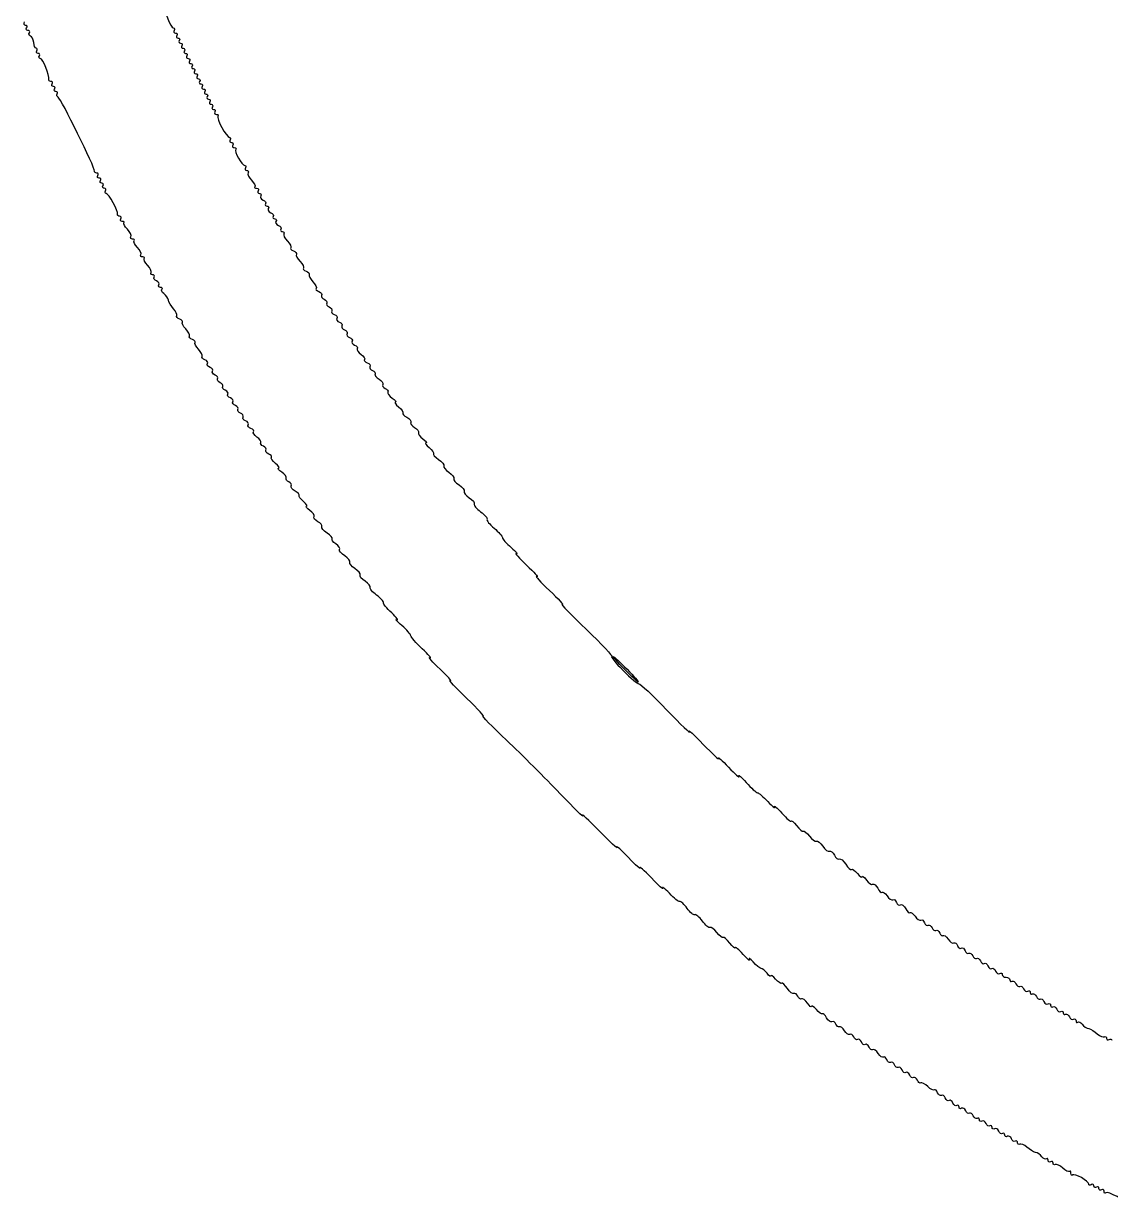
# Model space of a CAD drawing. Extents: x 13 to 550, y 14 to 551.
# Drawn here: x 35.6 to 156.2, y 43.7 to 174.6 of the extents above; entities that cross this region are included whole.
import ezdxf

# ---------------------------------------------------------------- set-up
doc = ezdxf.new("R2010")
doc.units = 0
doc.layers.get('0').update_dxf_attribs({"linetype": 'CONTINUOUS'})

msp = doc.modelspace()

# ---------------------------------------------------------------- linework, layer by layer
at = {"color": 7}
msp.add_line((102.305556, 103.011111), (102.305556, 103.011111), dxfattribs=at)
for points in [[(51.306595, 176.459444), (51.195786, 176.054004), (51.974634, 174.131111), (52.249657, 174.131111)], [(35.867735, 174.413333), (35.708223, 174.413333), (35.644534, 174.587464), (35.726201, 174.800288)], [(35.983333, 174.131111), (36.079266, 174.286333), (36.027247, 174.413333), (35.867735, 174.413333)], [(36.124444, 173.848889), (35.9509, 173.848889), (35.8874, 173.975889), (35.983333, 174.131111)], [(36.280454, 173.590768), (36.368191, 173.732726), (36.29798, 173.848889), (36.124444, 173.848889)], [(36.417448, 173.233814), (36.254363, 173.28817), (36.192714, 173.448811), (36.280454, 173.590768)], [(36.761488, 172.504156), (36.735354, 172.851092), (36.580535, 173.179458), (36.417448, 173.233814)], [(52.249657, 174.131111), (52.402001, 174.131111), (52.448158, 174.004111), (52.352225, 173.848889)], [(52.352225, 173.848889), (52.256292, 173.693667), (52.319792, 173.566667), (52.493336, 173.566667)], [(52.493336, 173.566667), (52.66688, 173.566667), (52.73038, 173.439667), (52.634447, 173.284444)], [(52.634447, 173.284444), (52.538514, 173.129222), (52.602014, 173.002222), (52.775558, 173.002222)], [(52.775558, 173.002222), (52.949102, 173.002222), (53.012602, 172.875222), (52.916669, 172.72)], [(37.047825, 171.873333), (36.916473, 171.873333), (36.787622, 172.157192), (36.761488, 172.504156)], [(37.253333, 171.308889), (37.079789, 171.308889), (37.016289, 171.435889), (37.112222, 171.591111)], [(37.112222, 171.591111), (37.208155, 171.746333), (37.179177, 171.873333), (37.047825, 171.873333)], [(52.916669, 172.72), (52.820737, 172.564778), (52.884237, 172.437778), (53.057781, 172.437778)], [(53.057781, 172.437778), (53.231325, 172.437778), (53.294825, 172.310778), (53.198892, 172.155556)], [(53.198892, 172.155556), (53.102959, 172.000333), (53.166459, 171.873333), (53.340003, 171.873333)], [(53.340003, 171.873333), (53.513547, 171.873333), (53.577047, 171.746333), (53.481114, 171.591111)], [(53.481114, 171.591111), (53.385181, 171.435889), (53.448681, 171.308889), (53.622225, 171.308889)], [(37.394444, 171.026667), (37.490377, 171.181889), (37.426877, 171.308889), (37.253333, 171.308889)], [(37.497012, 170.744444), (37.344669, 170.744444), (37.298511, 170.871444), (37.394444, 171.026667)], [(38.440075, 168.416111), (38.550884, 168.821552), (37.772035, 170.744444), (37.497012, 170.744444)], [(53.622225, 171.308889), (53.795769, 171.308889), (53.859269, 171.181889), (53.763336, 171.026667)], [(53.763336, 171.026667), (53.667403, 170.871444), (53.730903, 170.744444), (53.904447, 170.744444)], [(53.904447, 170.744444), (54.077991, 170.744444), (54.141491, 170.617444), (54.045558, 170.462222)], [(54.045558, 170.462222), (53.949625, 170.307), (54.013125, 170.18), (54.186669, 170.18)], [(54.186669, 170.18), (54.360214, 170.18), (54.423714, 170.053), (54.327781, 169.897778)], [(54.327781, 169.897778), (54.231848, 169.742556), (54.295348, 169.615556), (54.468892, 169.615556)], [(54.468892, 169.615556), (54.642436, 169.615556), (54.705936, 169.488556), (54.610003, 169.333333)], [(54.610003, 169.333333), (54.51407, 169.178111), (54.57757, 169.051111), (54.751114, 169.051111)], [(54.751114, 169.051111), (54.924658, 169.051111), (54.988158, 168.924111), (54.892225, 168.768889)], [(38.681101, 168.204444), (38.516718, 168.204444), (38.408254, 168.299694), (38.440075, 168.416111)], [(38.805556, 167.922222), (38.901489, 168.077444), (38.845484, 168.204444), (38.681101, 168.204444)], [(38.946667, 167.64), (38.773123, 167.64), (38.709623, 167.767), (38.805556, 167.922222)], [(39.087778, 167.357778), (39.183711, 167.513), (39.120211, 167.64), (38.946667, 167.64)], [(54.892225, 168.768889), (54.796292, 168.613667), (54.859792, 168.486667), (55.033336, 168.486667)], [(55.033336, 168.486667), (55.20688, 168.486667), (55.27038, 168.359667), (55.174447, 168.204444)], [(55.174447, 168.204444), (55.078514, 168.049222), (55.142014, 167.922222), (55.315558, 167.922222)], [(55.315558, 167.922222), (55.489102, 167.922222), (55.552602, 167.795222), (55.456669, 167.64)], [(55.456669, 167.64), (55.360737, 167.484778), (55.424237, 167.357778), (55.597781, 167.357778)], [(39.228889, 167.075556), (39.055345, 167.075556), (38.991845, 167.202556), (39.087778, 167.357778)], [(39.384899, 166.817435), (39.472636, 166.959393), (39.402425, 167.075556), (39.228889, 167.075556)], [(39.476025, 166.464657), (39.338165, 166.516727), (39.297158, 166.675477), (39.384899, 166.817435)], [(43.514653, 158.256111), (43.593529, 158.574514), (39.765306, 166.355409), (39.476025, 166.464657)], [(55.597781, 167.357778), (55.771325, 167.357778), (55.834825, 167.230778), (55.738892, 167.075556)], [(55.738892, 167.075556), (55.642959, 166.920333), (55.706459, 166.793333), (55.880003, 166.793333)], [(55.880003, 166.793333), (56.053547, 166.793333), (56.117047, 166.666333), (56.021114, 166.511111)], [(56.021114, 166.511111), (55.925181, 166.355889), (55.988681, 166.228889), (56.162225, 166.228889)], [(56.162225, 166.228889), (56.335769, 166.228889), (56.399269, 166.101889), (56.303336, 165.946667)], [(56.303336, 165.946667), (56.207403, 165.791444), (56.270903, 165.664444), (56.444447, 165.664444)], [(56.444447, 165.664444), (56.617991, 165.664444), (56.681491, 165.537444), (56.585558, 165.382222)], [(56.585558, 165.382222), (56.489625, 165.227), (56.553125, 165.1), (56.726669, 165.1)], [(56.726669, 165.1), (56.900214, 165.1), (56.963714, 164.973), (56.867781, 164.817778)], [(56.867781, 164.817778), (56.771848, 164.662556), (56.849013, 164.535556), (57.039273, 164.535556)], [(57.202403, 164.35276), (56.979024, 164.129381), (58.14336, 161.995556), (58.488628, 161.995556)], [(57.039273, 164.535556), (57.229527, 164.535556), (57.302936, 164.453316), (57.202403, 164.35276)], [(58.561114, 161.713333), (58.465181, 161.558111), (58.528681, 161.431111), (58.702225, 161.431111)], [(58.488628, 161.995556), (58.624428, 161.995556), (58.657047, 161.868556), (58.561114, 161.713333)], [(58.702225, 161.431111), (58.875769, 161.431111), (58.939269, 161.304111), (58.843336, 161.148889)], [(58.843336, 161.148889), (58.747403, 160.993667), (58.824568, 160.866667), (59.014828, 160.866667)], [(59.180033, 160.68596), (58.963021, 160.468959), (59.851617, 158.891111), (60.19084, 158.891111)], [(59.014828, 160.866667), (59.205083, 160.866667), (59.279423, 160.785358), (59.180033, 160.68596)], [(60.254447, 158.608889), (60.158514, 158.453667), (60.222014, 158.326667), (60.395558, 158.326667)], [(60.19084, 158.891111), (60.321757, 158.891111), (60.35038, 158.764111), (60.254447, 158.608889)], [(43.761101, 158.044444), (43.596718, 158.044444), (43.485816, 158.139694), (43.514653, 158.256111)], [(43.885556, 157.762222), (43.981489, 157.917444), (43.925484, 158.044444), (43.761101, 158.044444)], [(44.026667, 157.48), (43.853123, 157.48), (43.789623, 157.607), (43.885556, 157.762222)], [(44.167778, 157.197778), (44.263711, 157.353), (44.200211, 157.48), (44.026667, 157.48)], [(44.308889, 156.915556), (44.135345, 156.915556), (44.071845, 157.042556), (44.167778, 157.197778)], [(60.395558, 158.326667), (60.569102, 158.326667), (60.635464, 158.204295), (60.543031, 158.054746)], [(60.543031, 158.054746), (60.450597, 157.905168), (60.623018, 157.534751), (60.92619, 157.231588)], [(60.92619, 157.231588), (61.229361, 156.928425), (61.403326, 156.606296), (61.312781, 156.515731)], [(44.45, 156.633333), (44.545933, 156.788556), (44.482433, 156.915556), (44.308889, 156.915556)], [(44.591111, 156.351111), (44.417567, 156.351111), (44.354067, 156.478111), (44.45, 156.633333)], [(44.732222, 156.068889), (44.828155, 156.224111), (44.764655, 156.351111), (44.591111, 156.351111)], [(44.792499, 155.786667), (44.663414, 155.786667), (44.636289, 155.913667), (44.732222, 156.068889)], [(61.312781, 156.515731), (61.222235, 156.425194), (61.303806, 156.351111), (61.494066, 156.351111)], [(61.494066, 156.351111), (61.684321, 156.351111), (61.761491, 156.224111), (61.665558, 156.068889)], [(61.665558, 156.068889), (61.569625, 155.913667), (61.633125, 155.786667), (61.806669, 155.786667)], [(46.072778, 153.473602), (46.17372, 153.79827), (45.073147, 155.786667), (44.792499, 155.786667)], [(61.806669, 155.786667), (61.980214, 155.786667), (62.043158, 155.658764), (61.946547, 155.502441)], [(61.946547, 155.502441), (61.84994, 155.346146), (61.968702, 155.142325), (62.210493, 155.049559)], [(62.210493, 155.049559), (62.452275, 154.956764), (62.579829, 154.767167), (62.493948, 154.628201)], [(62.493948, 154.628201), (62.408068, 154.489235), (62.479781, 154.375556), (62.653336, 154.375556)], [(46.301101, 153.246667), (46.136718, 153.246667), (46.033972, 153.348803), (46.072778, 153.473602)], [(46.425556, 152.964444), (46.521489, 153.119667), (46.465484, 153.246667), (46.301101, 153.246667)], [(62.653336, 154.375556), (62.82688, 154.375556), (62.889824, 154.247652), (62.793214, 154.09133)], [(62.793214, 154.09133), (62.696606, 153.935035), (62.815368, 153.731214), (63.057159, 153.638448)], [(63.057159, 153.638448), (63.298942, 153.545653), (63.426495, 153.356056), (63.340615, 153.21709)], [(63.340615, 153.21709), (63.254735, 153.078124), (63.326447, 152.964444), (63.500003, 152.964444)], [(46.597048, 152.682222), (46.406793, 152.682222), (46.329623, 152.809222), (46.425556, 152.964444)], [(46.778333, 152.517602), (46.868879, 152.608139), (46.787308, 152.682222), (46.597048, 152.682222)], [(47.164924, 151.801745), (46.861753, 152.104908), (46.687788, 152.427037), (46.778333, 152.517602)], [(63.500003, 152.964444), (63.673547, 152.964444), (63.736491, 152.836541), (63.639881, 152.680218)], [(63.639881, 152.680218), (63.543273, 152.523924), (63.662035, 152.320103), (63.903826, 152.227336)], [(63.903826, 152.227336), (64.145609, 152.134542), (64.273162, 151.944945), (64.187282, 151.805979)], [(47.548083, 150.978588), (47.640517, 151.128166), (47.468096, 151.498582), (47.164924, 151.801745)], [(47.725937, 150.706667), (47.535682, 150.706667), (47.45565, 150.829038), (47.548083, 150.978588)], [(47.900697, 150.535527), (47.994832, 150.629648), (47.916191, 150.706667), (47.725937, 150.706667)], [(64.187282, 151.805979), (64.101401, 151.667012), (64.173114, 151.553333), (64.346669, 151.553333)], [(64.346669, 151.553333), (64.520214, 151.553333), (64.595601, 151.445553), (64.514197, 151.31384)], [(64.514197, 151.31384), (64.432792, 151.182126), (64.608148, 150.814645), (64.903878, 150.49723)], [(48.267236, 149.787215), (47.971507, 150.104658), (47.806565, 150.441378), (47.900697, 150.535527)], [(48.656917, 148.970605), (48.738322, 149.102318), (48.562966, 149.4698), (48.267236, 149.787215)], [(64.903878, 150.49723), (65.199607, 150.179786), (65.367541, 149.846058), (65.277057, 149.755578)], [(65.277057, 149.755578), (65.186577, 149.665097), (65.320497, 149.511258), (65.574655, 149.41375)], [(65.574655, 149.41375), (65.828813, 149.316214), (65.978382, 149.141942), (65.907031, 149.026513)], [(48.854826, 148.731111), (48.664571, 148.731111), (48.575513, 148.838892), (48.656917, 148.970605)], [(49.029586, 148.559972), (49.123721, 148.654093), (49.04508, 148.731111), (48.854826, 148.731111)], [(49.396125, 147.811659), (49.100396, 148.129103), (48.935454, 148.465822), (49.029586, 148.559972)], [(65.907031, 149.026513), (65.83568, 148.911056), (66.019259, 148.556867), (66.314989, 148.239452)], [(66.314989, 148.239452), (66.610718, 147.922008), (66.778652, 147.58828), (66.688168, 147.4978)], [(49.785806, 146.995049), (49.86721, 147.126762), (49.691854, 147.494244), (49.396125, 147.811659)], [(49.953333, 146.755556), (49.779789, 146.755556), (49.704402, 146.863336), (49.785806, 146.995049)], [(50.112721, 146.50291), (50.198601, 146.641876), (50.126889, 146.755556), (49.953333, 146.755556)], [(66.688168, 147.4978), (66.597688, 147.40732), (66.731608, 147.25348), (66.985766, 147.155972)], [(66.985766, 147.155972), (67.239924, 147.058436), (67.389494, 146.884164), (67.318142, 146.768735)], [(67.318142, 146.768735), (67.246791, 146.653278), (67.430371, 146.299089), (67.7261, 145.981674)], [(50.396177, 146.081552), (50.154394, 146.174347), (50.026841, 146.363944), (50.112721, 146.50291)], [(50.660122, 145.62867), (50.75673, 145.784965), (50.637968, 145.988786), (50.396177, 146.081552)], [(50.830381, 145.344444), (50.640127, 145.344444), (50.563512, 145.472348), (50.660122, 145.62867)], [(50.992535, 145.16069), (51.093604, 145.261753), (51.020644, 145.344444), (50.830381, 145.344444)], [(67.7261, 145.981674), (68.021829, 145.66423), (68.189763, 145.330503), (68.09928, 145.240022)], [(51.212211, 144.666801), (50.990319, 144.837376), (50.891465, 145.059626), (50.992535, 145.16069)], [(51.701711, 143.94434), (51.654377, 144.171134), (51.4341, 144.496226), (51.212211, 144.666801)], [(68.09928, 145.240022), (68.008799, 145.149542), (68.142719, 144.995702), (68.396877, 144.898195)], [(68.396877, 144.898195), (68.651035, 144.800659), (68.788164, 144.606264), (68.701604, 144.466225)], [(68.701604, 144.466225), (68.615046, 144.326158), (68.742046, 144.135658), (68.983826, 144.042892)], [(68.983826, 144.042892), (69.225609, 143.950097), (69.352609, 143.759597), (69.266048, 143.619559)], [(52.271907, 142.984389), (52.005636, 143.285605), (51.749048, 143.717574), (51.701711, 143.94434)], [(52.626305, 142.22682), (52.697657, 142.342277), (52.538178, 142.683174), (52.271907, 142.984389)], [(69.266048, 143.619559), (69.179491, 143.479492), (69.306491, 143.288992), (69.548271, 143.196225)], [(69.548271, 143.196225), (69.790053, 143.103431), (69.917053, 142.912931), (69.830493, 142.772892)], [(69.830493, 142.772892), (69.743935, 142.632825), (69.870935, 142.442325), (70.112715, 142.349559)], [(52.958681, 141.839583), (52.704523, 141.937119), (52.554954, 142.111391), (52.626305, 142.22682)], [(53.256279, 141.497756), (53.346759, 141.588236), (53.212839, 141.742075), (52.958681, 141.839583)], [(53.629458, 140.756104), (53.333729, 141.073547), (53.165796, 141.407275), (53.256279, 141.497756)], [(70.112715, 142.349559), (70.354498, 142.256764), (70.481498, 142.066264), (70.394937, 141.926225)], [(70.394937, 141.926225), (70.30838, 141.786158), (70.43538, 141.595658), (70.677159, 141.502892)], [(70.677159, 141.502892), (70.918942, 141.410097), (71.045942, 141.219597), (70.959382, 141.079559)], [(54.037416, 139.969042), (54.108768, 140.0845), (53.925188, 140.438688), (53.629458, 140.756104)], [(70.959382, 141.079559), (70.872824, 140.939492), (70.999824, 140.748992), (71.241604, 140.656225)], [(71.241604, 140.656225), (71.483387, 140.563431), (71.610387, 140.372931), (71.523826, 140.232892)], [(71.523826, 140.232892), (71.437269, 140.092825), (71.564269, 139.902325), (71.806048, 139.809559)], [(54.369792, 139.581805), (54.115634, 139.679341), (53.966065, 139.853614), (54.037416, 139.969042)], [(54.66739, 139.239978), (54.75787, 139.330458), (54.62395, 139.484298), (54.369792, 139.581805)], [(55.04057, 138.498326), (54.74484, 138.81577), (54.576907, 139.149497), (54.66739, 139.239978)], [(71.806048, 139.809559), (72.047831, 139.716764), (72.174831, 139.526264), (72.088271, 139.386225)], [(72.088271, 139.386225), (72.001713, 139.246158), (72.128713, 139.055658), (72.370493, 138.962892)], [(72.370493, 138.962892), (72.612275, 138.870097), (72.745199, 138.689193), (72.665884, 138.560838)], [(55.448527, 137.711265), (55.519879, 137.826722), (55.336299, 138.180911), (55.04057, 138.498326)], [(55.758399, 137.332664), (55.516616, 137.425458), (55.377176, 137.595836), (55.448527, 137.711265)], [(72.665884, 138.560838), (72.586565, 138.432512), (72.776989, 138.148681), (73.089042, 137.9301)], [(73.089042, 137.9301), (73.401095, 137.711547), (73.575542, 137.451846), (73.476702, 137.352984)], [(56.040621, 136.90933), (56.127179, 137.049397), (56.000179, 137.239897), (55.758399, 137.332664)], [(56.322843, 136.485997), (56.081061, 136.578792), (55.954061, 136.769292), (56.040621, 136.90933)], [(56.605066, 136.062664), (56.691623, 136.20273), (56.564623, 136.39323), (56.322843, 136.485997)], [(73.476702, 137.352984), (73.377862, 137.254149), (73.504941, 137.09348), (73.7591, 136.995972)], [(73.7591, 136.995972), (74.013258, 136.898436), (74.150387, 136.704042), (74.063826, 136.564003)], [(74.063826, 136.564003), (73.977269, 136.423936), (74.104269, 136.233436), (74.346048, 136.14067)], [(56.887288, 135.63933), (56.645505, 135.732125), (56.518505, 135.922625), (56.605066, 136.062664)], [(57.16951, 135.215997), (57.256068, 135.356064), (57.129068, 135.546564), (56.887288, 135.63933)], [(57.451732, 134.792664), (57.20995, 134.885458), (57.08295, 135.075958), (57.16951, 135.215997)], [(74.346048, 136.14067), (74.587831, 136.047875), (74.719321, 135.864656), (74.638256, 135.73348)], [(74.638256, 135.73348), (74.557187, 135.602303), (74.751974, 135.355245), (75.071114, 135.184444)], [(75.071114, 135.184444), (75.390254, 135.013644), (75.576261, 134.75239), (75.484465, 134.603857)], [(57.733954, 134.36933), (57.820512, 134.509397), (57.693512, 134.699897), (57.451732, 134.792664)], [(58.016177, 133.945997), (57.774394, 134.038792), (57.647394, 134.229292), (57.733954, 134.36933)], [(58.298399, 133.522664), (58.384956, 133.66273), (58.257956, 133.85323), (58.016177, 133.945997)], [(75.484465, 134.603857), (75.392667, 134.455323), (75.51538, 134.257881), (75.757159, 134.165114)], [(75.757159, 134.165114), (75.998942, 134.07232), (76.131866, 133.891415), (76.05255, 133.76306)], [(76.05255, 133.76306), (75.973232, 133.634734), (76.192721, 133.330555), (76.540301, 133.087082)], [(58.580621, 133.09933), (58.338839, 133.192125), (58.211839, 133.382625), (58.298399, 133.522664)], [(58.862843, 132.675997), (58.949401, 132.816064), (58.822401, 133.006564), (58.580621, 133.09933)], [(59.145066, 132.252664), (58.903283, 132.345458), (58.776283, 132.535958), (58.862843, 132.675997)], [(59.427288, 131.82933), (59.513845, 131.969397), (59.386845, 132.159897), (59.145066, 132.252664)], [(76.540301, 133.087082), (76.88788, 132.843637), (77.048752, 132.640211), (76.8978, 132.635046)], [(76.8978, 132.635046), (76.746845, 132.629966), (76.90367, 132.391658), (77.246336, 132.105654)], [(59.70951, 131.405997), (59.467727, 131.498792), (59.340727, 131.689292), (59.427288, 131.82933)], [(59.991732, 130.982664), (60.07829, 131.12273), (59.95129, 131.31323), (59.70951, 131.405997)], [(60.273954, 130.55933), (60.032172, 130.652125), (59.905172, 130.842625), (59.991732, 130.982664)], [(77.246336, 132.105654), (77.588985, 131.819622), (77.800358, 131.516656), (77.716053, 131.432356)], [(77.716053, 131.432356), (77.631747, 131.348028), (77.831205, 131.135402), (78.159291, 130.959804)], [(78.159291, 130.959804), (78.487377, 130.784233), (78.685198, 130.52631), (78.598892, 130.386667)], [(60.556177, 130.135997), (60.642734, 130.276064), (60.515734, 130.466564), (60.273954, 130.55933)], [(60.860903, 129.704028), (60.606745, 129.801564), (60.469616, 129.995958), (60.556177, 130.135997)], [(61.143301, 129.347016), (61.24214, 129.445851), (61.115061, 129.60652), (60.860903, 129.704028)], [(78.598892, 130.386667), (78.512585, 130.247023), (78.703085, 129.993023), (79.022225, 129.822222)], [(79.022225, 129.822222), (79.341365, 129.651421), (79.533296, 129.399736), (79.448742, 129.262914)], [(61.530961, 128.7699), (61.218908, 128.988453), (61.044461, 129.248154), (61.143301, 129.347016)], [(61.954119, 128.139162), (62.033438, 128.267488), (61.843014, 128.551319), (61.530961, 128.7699)], [(79.448742, 129.262914), (79.364185, 129.126121), (79.579388, 128.814999), (79.926967, 128.571526)], [(79.926967, 128.571526), (80.274547, 128.328081), (80.435419, 128.124656), (80.284467, 128.119491)], [(62.24951, 127.737108), (62.007727, 127.829903), (61.874804, 128.010807), (61.954119, 128.139162)], [(62.531732, 127.313775), (62.61829, 127.453842), (62.49129, 127.644342), (62.24951, 127.737108)], [(62.836459, 126.881805), (62.582301, 126.979341), (62.445172, 127.173736), (62.531732, 127.313775)], [(80.284467, 128.119491), (80.133512, 128.114411), (80.290337, 127.876102), (80.633003, 127.590098)], [(80.633003, 127.590098), (80.975652, 127.304066), (81.186881, 127.00096), (81.102403, 126.916462)], [(63.129061, 126.534982), (63.222288, 126.628229), (63.090617, 126.784298), (62.836459, 126.881805)], [(63.582556, 125.845457), (63.239907, 126.131489), (63.035835, 126.441764), (63.129061, 126.534982)], [(63.931092, 125.316065), (64.082047, 125.321145), (63.925221, 125.559453), (63.582556, 125.845457)], [(81.102403, 126.916462), (81.017926, 126.831993), (81.276235, 126.548332), (81.676426, 126.286119)], [(81.676426, 126.286119), (82.076617, 126.023906), (82.337588, 125.701834), (82.256365, 125.570403)], [(64.288591, 124.864029), (63.941012, 125.107474), (63.780139, 125.3109), (63.931092, 125.316065)], [(64.776342, 124.188051), (64.85566, 124.316377), (64.63617, 124.620556), (64.288591, 124.864029)], [(82.256365, 125.570403), (82.175138, 125.439001), (82.429138, 125.121501), (82.820809, 124.864848)], [(82.820809, 124.864848), (83.212477, 124.608223), (83.466477, 124.290723), (83.385254, 124.159292)], [(65.071732, 123.785997), (64.82995, 123.878792), (64.697026, 124.059696), (64.776342, 124.188051)], [(65.344427, 123.347254), (65.436225, 123.495788), (65.313512, 123.69323), (65.071732, 123.785997)], [(65.774045, 122.757974), (65.445959, 122.933545), (65.252631, 123.198721), (65.344427, 123.347254)], [(83.385254, 124.159292), (83.304027, 124.02789), (83.558027, 123.71039), (83.949698, 123.453737)], [(83.949698, 123.453737), (84.341366, 123.197112), (84.595366, 122.879612), (84.514142, 122.748181)], [(66.217284, 122.285421), (66.301589, 122.369749), (66.102131, 122.582376), (65.774045, 122.757974)], [(66.687, 121.612124), (66.344351, 121.898156), (66.132978, 122.201122), (66.217284, 122.285421)], [(84.514142, 122.748181), (84.432916, 122.616778), (84.686916, 122.299278), (85.078587, 122.042626)], [(85.078587, 122.042626), (85.470255, 121.786001), (85.724771, 121.469348), (85.644177, 121.338933)], [(67.035536, 121.082731), (67.186491, 121.087811), (67.029666, 121.32612), (66.687, 121.612124)], [(67.393035, 120.630696), (67.045456, 120.874141), (66.884584, 121.077567), (67.035536, 121.082731)], [(67.871261, 119.939308), (67.955818, 120.076101), (67.740615, 120.387223), (67.393035, 120.630696)], [(85.644177, 121.338933), (85.56358, 121.208518), (85.877186, 120.821224), (86.341071, 120.478268)], [(86.341071, 120.478268), (86.80496, 120.135283), (87.125652, 119.759448), (87.053719, 119.643059)], [(68.297778, 119.38), (67.978638, 119.550801), (67.786707, 119.802487), (67.871261, 119.939308)], [(68.731438, 118.832263), (68.812066, 118.962734), (68.616917, 119.209199), (68.297778, 119.38)], [(87.053719, 119.643059), (86.981786, 119.526671), (87.336023, 119.083864), (87.840913, 118.659007)], [(69.312465, 118.118326), (68.912274, 118.380538), (68.650812, 118.70182), (68.731438, 118.832263)], [(69.876283, 117.477766), (69.966374, 117.567851), (69.712657, 117.856113), (69.312465, 118.118326)], [(87.840913, 118.659007), (88.3458, 118.234178), (88.758892, 117.768991), (88.758892, 117.625283)], [(70.27985, 116.916567), (69.967797, 117.13512), (69.78619, 117.38768), (69.876283, 117.477766)], [(70.703813, 116.287127), (70.782688, 116.414748), (70.591903, 116.697986), (70.27985, 116.916567)], [(88.758892, 117.625283), (88.758892, 117.481548), (89.203392, 116.981365), (89.746669, 116.513779)], [(71.272527, 115.588486), (70.880859, 115.84511), (70.624937, 116.159506), (70.703813, 116.287127)], [(71.836971, 114.88293), (71.918198, 115.014333), (71.664198, 115.331833), (71.272527, 115.588486)], [(89.746669, 116.513779), (90.289947, 116.046165), (90.543947, 115.746107), (90.311114, 115.846973)], [(90.311114, 115.846973), (90.078281, 115.947867), (90.586281, 115.368776), (91.440003, 114.560096)], [(72.401416, 114.177374), (72.009748, 114.433999), (71.755748, 114.751499), (71.836971, 114.88293)], [(72.96586, 113.471819), (73.047087, 113.603222), (72.793087, 113.920722), (72.401416, 114.177374)], [(91.440003, 114.560096), (92.293725, 113.751445), (92.801725, 113.180255), (92.568892, 113.290773)], [(73.530305, 112.766263), (73.138637, 113.022888), (72.884637, 113.340388), (72.96586, 113.471819)], [(74.103408, 112.074706), (74.17987, 112.198432), (73.921976, 112.50961), (73.530305, 112.766263)], [(92.568892, 113.290773), (92.336058, 113.401292), (92.971058, 112.708267), (93.980003, 111.750715)], [(74.797711, 111.233656), (74.339382, 111.57252), (74.026945, 111.95098), (74.103408, 112.074706)], [(93.980003, 111.750715), (94.988947, 110.793163), (95.623947, 110.095397), (95.391114, 110.20013)], [(75.562739, 110.402934), (75.600303, 110.52096), (75.25604, 110.894791), (74.797711, 111.233656)], [(76.482222, 109.256802), (75.938944, 109.76912), (75.525178, 110.284881), (75.562739, 110.402934)], [(95.391114, 110.20013), (95.158281, 110.30489), (96.364781, 109.051824), (98.072225, 107.415556)], [(77.046667, 108.51419), (77.2795, 108.410304), (77.0255, 108.744484), (76.482222, 109.256802)], [(77.611111, 107.852887), (77.067833, 108.320501), (76.813833, 108.618076), (77.046667, 108.51419)], [(78.598889, 106.730631), (78.598889, 106.880265), (78.154389, 107.385302), (77.611111, 107.852887)], [(98.072225, 107.415556), (99.779669, 105.779288), (101.054007, 104.43639), (100.904088, 104.431366)], [(79.868889, 105.279359), (79.170389, 105.927934), (78.598889, 106.580996), (78.598889, 106.730631)], [(80.715556, 104.301826), (80.948389, 104.190913), (80.567389, 104.630813), (79.868889, 105.279359)], [(81.844444, 103.033237), (80.990722, 103.841889), (80.482722, 104.41274), (80.715556, 104.301826)], [(100.904088, 104.431366), (100.754169, 104.426286), (101.314541, 103.730608), (102.14936, 102.885268)], [(102.305556, 103.011111), (101.541114, 103.787222), (100.979162, 104.422222), (101.056773, 104.422222)], [(101.056773, 104.422222), (101.134384, 104.422222), (101.823337, 103.787222), (102.587778, 103.011111)], [(82.973333, 101.759032), (83.206167, 101.651195), (82.698167, 102.224558), (81.844444, 103.033237)], [(102.14936, 102.885268), (102.984181, 102.039956), (103.776859, 101.373206), (103.910869, 101.403602)], [(103.83656, 101.6), (103.758949, 101.6), (103.069997, 102.235), (102.305556, 103.011111)], [(102.587778, 103.011111), (103.352219, 102.235), (103.914171, 101.6), (103.83656, 101.6)], [(84.807778, 99.784267), (83.566, 100.978236), (82.7405, 101.866898), (82.973333, 101.759032)], [(103.910869, 101.403602), (104.044883, 101.434025), (105.435781, 100.125389), (107.001759, 98.495556)], [(86.642222, 97.801204), (86.875056, 97.697911), (86.049556, 98.590269), (84.807778, 99.784267)], [(107.001759, 98.495556), (108.567736, 96.865722), (109.6904, 95.786222), (109.496566, 96.096667)], [(89.240069, 95.125117), (87.578421, 96.700255), (86.409389, 97.904469), (86.642222, 97.801204)], [(109.496566, 96.096667), (109.302733, 96.407111), (109.996015, 95.772111), (111.037195, 94.685556)], [(95.138737, 89.240078), (93.556119, 90.901718), (90.901718, 93.549978), (89.240069, 95.125117)], [(111.037195, 94.685556), (112.078372, 93.599), (112.840857, 92.9005), (112.731604, 93.133333)], [(112.731604, 93.133333), (112.62235, 93.366167), (113.129376, 92.921667), (113.858331, 92.145556)], [(113.858331, 92.145556), (114.587282, 91.369444), (115.102663, 90.924944), (115.003622, 91.157778)], [(115.003622, 91.157778), (114.904579, 91.390611), (115.27214, 91.073111), (115.820419, 90.452222)], [(115.820419, 90.452222), (116.368697, 89.831333), (116.922821, 89.323333), (117.051805, 89.323333)], [(97.660547, 86.783333), (97.85617, 86.472889), (96.721351, 87.57841), (95.138737, 89.240078)], [(117.051805, 89.323333), (117.180789, 89.323333), (117.704706, 88.878833), (118.216068, 88.335556)], [(118.216068, 88.335556), (118.727426, 87.792278), (119.058817, 87.538278), (118.952487, 87.771111)], [(118.952487, 87.771111), (118.846157, 88.003944), (119.211584, 87.686444), (119.764542, 87.065556)], [(99.497126, 85.09), (98.291388, 86.331778), (97.464928, 87.093778), (97.660547, 86.783333)], [(119.764542, 87.065556), (120.3175, 86.444667), (120.774689, 86.049048), (120.780516, 86.186405)], [(120.780516, 86.186405), (120.78633, 86.323734), (121.059592, 86.094796), (121.387732, 85.677643)], [(121.387732, 85.677643), (121.715874, 85.26049), (122.050234, 84.985042), (122.130755, 85.06556)], [(122.130755, 85.06556), (122.211276, 85.146078), (122.524466, 84.897553), (122.826735, 84.513307)], [(101.485048, 83.255556), (101.597426, 83.022722), (100.702861, 83.848222), (99.497126, 85.09)], [(122.826735, 84.513307), (123.129003, 84.129033), (123.47925, 83.878251), (123.605064, 83.956003)], [(123.605064, 83.956003), (123.730879, 84.033755), (124.043787, 83.776933), (124.30042, 83.385237)], [(102.751004, 82.126667), (101.94235, 82.980389), (101.37267, 83.488389), (101.485048, 83.255556)], [(124.30042, 83.385237), (124.557051, 82.993569), (124.882072, 82.744225), (125.022686, 82.831122)], [(125.022686, 82.831122), (125.163301, 82.918046), (125.418094, 82.728026), (125.588892, 82.408889)], [(104.021004, 80.997778), (104.131155, 80.764944), (103.559655, 81.272944), (102.751004, 82.126667)], [(105.291004, 79.868889), (104.48235, 80.722611), (103.91085, 81.230611), (104.021004, 80.997778)], [(125.588892, 82.408889), (125.75969, 82.089752), (126.006171, 81.894595), (126.136626, 81.975226)], [(126.136626, 81.975226), (126.26708, 82.055857), (126.588356, 81.794378), (126.850572, 81.394215)], [(126.850572, 81.394215), (127.112787, 80.994024), (127.396443, 80.735706), (127.480921, 80.820175)], [(127.480921, 80.820175), (127.565401, 80.904644), (127.868528, 80.693429), (128.154537, 80.350783)], [(128.154537, 80.350783), (128.44055, 80.008137), (128.678782, 79.851278), (128.683947, 80.002239)], [(128.683947, 80.002239), (128.689111, 80.1532), (128.892526, 79.992361), (129.135979, 79.644748)], [(106.555515, 78.74), (106.668686, 78.507167), (106.099655, 79.015167), (105.291004, 79.868889)], [(107.281243, 78.175556), (106.76892, 78.718833), (106.442341, 78.972833), (106.555515, 78.74)], [(129.135979, 79.644748), (129.379432, 79.297163), (129.690563, 79.081969), (129.827376, 79.166522)], [(129.827376, 79.166522), (129.964188, 79.251076), (130.219789, 79.051827), (130.395376, 78.723744)], [(130.395376, 78.723744), (130.570961, 78.395661), (130.788193, 78.200786), (130.878112, 78.290702)], [(108.42737, 77.256076), (108.309323, 77.218512), (107.793567, 77.632278), (107.281243, 78.175556)], [(109.258103, 76.491056), (108.919244, 76.949385), (108.545416, 77.293639), (108.42737, 77.256076)], [(130.878112, 78.290702), (130.968028, 78.380618), (131.220427, 78.198867), (131.439, 77.886814)], [(131.439, 77.886814), (131.65757, 77.574761), (131.941403, 77.384346), (132.069741, 77.46365)], [(132.069741, 77.46365), (132.198076, 77.542983), (132.378992, 77.410056), (132.47177, 77.168276)], [(110.097296, 75.795604), (109.974597, 75.719771), (109.596959, 76.032727), (109.258103, 76.491056)], [(132.47177, 77.168276), (132.56455, 76.926496), (132.761984, 76.803786), (132.910515, 76.895565)], [(132.910515, 76.895565), (133.059046, 76.987372), (133.324233, 76.79405), (133.49982, 76.465966)], [(133.49982, 76.465966), (133.675405, 76.137883), (133.892637, 75.943008), (133.982556, 76.032924)], [(133.982556, 76.032924), (134.072472, 76.12284), (134.324872, 75.941089), (134.543444, 75.629036)], [(110.943963, 75.090048), (110.600995, 75.553937), (110.219995, 75.871437), (110.097296, 75.795604)], [(111.782281, 74.379328), (111.664174, 74.306345), (111.286931, 74.62616), (110.943963, 75.090048)], [(134.543444, 75.629036), (134.762014, 75.316983), (135.045848, 75.126568), (135.174186, 75.205872)], [(135.174186, 75.205872), (135.302521, 75.285205), (135.483436, 75.152278), (135.576214, 74.910498)], [(135.576214, 74.910498), (135.668995, 74.668719), (135.859495, 74.541719), (135.999547, 74.628276)], [(135.999547, 74.628276), (136.139603, 74.714834), (136.330103, 74.587834), (136.422881, 74.346054)], [(112.546601, 73.81336), (112.244333, 74.197633), (111.900391, 74.452311), (111.782281, 74.379328)], [(113.242581, 73.261107), (113.16206, 73.180589), (112.84887, 73.429114), (112.546601, 73.81336)], [(113.985604, 72.649024), (113.657462, 73.066176), (113.323102, 73.341625), (113.242581, 73.261107)], [(136.422881, 74.346054), (136.515661, 74.104274), (136.706161, 73.977274), (136.846214, 74.063832)], [(136.846214, 74.063832), (136.98627, 74.150389), (137.180656, 74.013258), (137.278183, 73.759088)], [(137.278183, 73.759088), (137.375714, 73.504947), (137.53638, 73.377862), (137.63522, 73.476697)], [(137.63522, 73.476697), (137.734063, 73.575531), (137.993761, 73.401089), (138.212333, 73.089036)], [(114.593692, 72.140262), (114.58737, 72.002932), (114.313744, 72.231871), (113.985604, 72.649024)], [(115.477567, 71.402222), (114.997744, 71.9455), (114.599999, 72.277619), (114.593692, 72.140262)], [(138.212333, 73.089036), (138.430903, 72.776983), (138.714737, 72.586568), (138.843075, 72.665872)], [(138.843075, 72.665872), (138.971409, 72.745205), (139.152325, 72.612278), (139.245103, 72.370498)], [(139.245103, 72.370498), (139.337883, 72.128719), (139.528383, 72.001719), (139.668436, 72.088276)], [(139.668436, 72.088276), (139.808492, 72.174834), (139.998992, 72.047834), (140.09177, 71.806054)], [(116.15015, 70.837778), (116.260053, 70.604944), (115.95739, 70.858944), (115.477567, 71.402222)], [(116.56809, 70.555556), (116.228323, 70.943611), (116.04025, 71.070611), (116.15015, 70.837778)], [(140.09177, 71.806054), (140.18455, 71.564274), (140.37505, 71.437274), (140.515103, 71.523832)], [(140.515103, 71.523832), (140.655159, 71.610389), (140.845659, 71.483389), (140.938436, 71.24161)], [(140.938436, 71.24161), (141.031217, 70.99983), (141.221717, 70.87283), (141.36177, 70.959387)], [(141.36177, 70.959387), (141.501825, 71.045945), (141.692325, 70.918945), (141.785103, 70.677165)], [(117.459009, 69.85), (117.308774, 69.85), (116.90786, 70.1675), (116.56809, 70.555556)], [(118.13275, 69.302178), (117.91243, 69.603479), (117.609247, 69.85), (117.459009, 69.85)], [(141.785103, 70.677165), (141.877883, 70.435385), (142.068383, 70.308385), (142.208436, 70.394943)], [(142.208436, 70.394943), (142.348492, 70.4815), (142.538992, 70.3545), (142.63177, 70.112721)], [(142.63177, 70.112721), (142.72455, 69.870941), (142.91505, 69.743941), (143.055103, 69.830498)], [(143.055103, 69.830498), (143.195159, 69.917056), (143.385659, 69.790056), (143.478436, 69.548276)], [(143.478436, 69.548276), (143.571217, 69.306496), (143.775024, 69.187709), (143.931344, 69.284314)], [(118.542723, 69.019956), (118.537558, 68.87385), (118.353072, 69.000765), (118.13275, 69.302178)], [(119.072132, 68.66255), (118.78612, 69.005196), (118.547888, 69.166034), (118.542723, 69.019956)], [(119.745749, 68.193158), (119.661268, 68.108689), (119.358142, 68.319904), (119.072132, 68.66255)], [(120.376098, 67.619118), (120.113882, 68.019309), (119.830226, 68.277627), (119.745749, 68.193158)], [(143.931344, 69.284314), (144.087661, 69.380947), (144.215558, 69.32549), (144.215558, 69.161096)], [(144.215558, 69.161096), (144.215558, 68.996729), (144.406058, 68.862222), (144.638892, 68.862222)], [(144.638892, 68.862222), (144.871725, 68.862222), (145.062225, 68.727715), (145.062225, 68.563349)], [(145.062225, 68.563349), (145.062225, 68.398954), (145.175918, 68.334721), (145.314876, 68.420601)], [(145.314876, 68.420601), (145.453831, 68.506481), (145.643436, 68.378945), (145.736214, 68.137165)], [(145.736214, 68.137165), (145.828995, 67.895385), (146.019495, 67.768385), (146.159547, 67.854943)], [(121.106198, 67.048098), (120.966857, 66.961964), (120.638313, 67.218955), (120.376098, 67.619118)], [(121.528233, 66.765057), (121.435453, 67.006837), (121.245537, 67.134204), (121.106198, 67.048098)], [(146.159547, 67.854943), (146.299603, 67.9415), (146.490103, 67.8145), (146.582881, 67.572721)], [(146.582881, 67.572721), (146.675661, 67.330941), (146.879468, 67.212154), (147.035788, 67.308758)], [(147.035788, 67.308758), (147.192103, 67.405391), (147.32, 67.342427), (147.32, 67.168889)], [(147.32, 67.168889), (147.32, 66.99535), (147.433693, 66.92361), (147.572651, 67.00949)], [(147.572651, 67.00949), (147.711606, 67.09537), (147.901211, 66.967834), (147.993989, 66.726054)], [(121.930262, 66.469683), (121.801927, 66.390351), (121.621011, 66.523277), (121.528233, 66.765057)], [(122.606246, 65.981919), (122.362793, 66.329504), (122.058599, 66.548988), (121.930262, 66.469683)], [(123.058278, 65.624428), (123.053114, 65.473467), (122.849699, 65.634306), (122.606246, 65.981919)], [(123.587688, 65.275883), (123.301675, 65.618529), (123.063443, 65.775388), (123.058278, 65.624428)], [(147.993989, 66.726054), (148.08677, 66.484274), (148.27727, 66.357274), (148.417322, 66.443832)], [(148.417322, 66.443832), (148.557378, 66.530389), (148.747878, 66.403389), (148.840656, 66.16161)], [(148.840656, 66.16161), (148.933436, 65.91983), (149.137243, 65.801042), (149.293563, 65.897647)], [(149.293563, 65.897647), (149.44988, 65.99428), (149.577778, 65.931316), (149.577778, 65.757778)], [(149.577778, 65.757778), (149.577778, 65.584239), (149.691471, 65.512498), (149.830429, 65.598379)], [(149.830429, 65.598379), (149.969384, 65.684259), (150.158989, 65.556723), (150.251767, 65.314943)], [(124.260988, 64.806181), (124.176683, 64.721881), (123.873697, 64.933237), (123.587688, 65.275883)], [(124.733516, 64.362923), (124.557931, 64.691006), (124.345291, 64.890481), (124.260988, 64.806181)], [(125.322821, 63.933324), (125.17429, 63.841517), (124.909103, 64.034839), (124.733516, 64.362923)], [(150.251767, 65.314943), (150.344547, 65.073163), (150.548354, 64.954376), (150.704674, 65.05098)], [(150.704674, 65.05098), (150.860991, 65.147613), (150.988889, 65.08465), (150.988889, 64.911111)], [(150.988889, 64.911111), (150.988889, 64.737573), (151.102582, 64.665832), (151.24154, 64.751712)], [(151.24154, 64.751712), (151.380495, 64.837592), (151.5701, 64.710056), (151.662878, 64.468276)], [(151.662878, 64.468276), (151.755658, 64.226496), (151.959465, 64.107709), (152.115785, 64.204314)], [(152.115785, 64.204314), (152.272103, 64.300947), (152.4, 64.224352), (152.4, 64.034077)], [(125.761567, 63.660613), (125.668786, 63.902392), (125.471352, 64.025103), (125.322821, 63.933324)], [(126.168745, 63.368428), (126.037577, 63.287346), (125.854344, 63.418833), (125.761567, 63.660613)], [(126.717778, 62.935556), (126.54698, 63.254692), (126.299914, 63.449482), (126.168745, 63.368428)], [(127.298377, 62.522213), (127.149846, 62.430406), (126.888576, 62.616419), (126.717778, 62.935556)], [(152.4, 64.034077), (152.4, 63.843803), (152.482694, 63.770849), (152.583761, 63.871912)], [(152.583761, 63.871912), (152.68483, 63.972976), (152.90708, 63.874735), (153.077649, 63.652231)], [(153.077649, 63.652231), (153.248222, 63.430348), (153.573319, 63.210073), (153.80009, 63.162744)], [(153.80009, 63.162744), (154.026864, 63.115388), (154.458848, 62.858819), (154.760055, 62.592543)], [(127.737122, 62.249502), (127.644342, 62.491281), (127.446907, 62.613992), (127.298377, 62.522213)], [(128.160455, 61.967279), (128.0204, 61.880722), (127.8299, 62.007722), (127.737122, 62.249502)], [(128.583789, 61.685057), (128.491008, 61.926837), (128.300508, 62.053837), (128.160455, 61.967279)], [(129.007122, 61.402835), (128.867067, 61.316277), (128.676567, 61.443277), (128.583789, 61.685057)], [(154.760055, 62.592543), (155.061262, 62.326266), (155.415471, 62.175023), (155.547184, 62.256416)], [(155.547184, 62.256416), (155.6789, 62.337809), (155.786667, 62.262343), (155.786667, 62.088889)], [(155.786667, 62.088889), (155.786667, 61.91535), (155.913667, 61.85185), (156.068889, 61.947778)], [(156.068889, 61.947778), (156.224111, 62.043705), (156.351111, 62.015088), (156.351111, 61.884165)], [(129.430455, 61.120613), (129.337675, 61.362392), (129.147175, 61.489392), (129.007122, 61.402835)], [(129.832484, 60.825239), (129.704149, 60.745906), (129.523233, 60.878833), (129.430455, 61.120613)], [(130.463225, 60.402075), (130.244655, 60.714128), (129.960822, 60.904543), (129.832484, 60.825239)], [(131.040338, 60.014414), (130.941496, 59.91558), (130.681798, 60.090022), (130.463225, 60.402075)], [(131.397375, 59.732023), (131.299845, 59.986164), (131.139178, 60.113249), (131.040338, 60.014414)], [(131.829344, 59.427279), (131.689289, 59.340722), (131.494903, 59.477854), (131.397375, 59.732023)], [(132.252678, 59.145057), (132.159897, 59.386837), (131.969397, 59.513837), (131.829344, 59.427279)], [(132.676011, 58.862835), (132.535955, 58.776277), (132.345455, 58.903277), (132.252678, 59.145057)], [(133.099344, 58.580613), (133.006564, 58.822392), (132.816064, 58.949392), (132.676011, 58.862835)], [(133.522678, 58.29839), (133.382622, 58.211833), (133.192122, 58.338833), (133.099344, 58.580613)], [(133.946011, 58.016168), (133.85323, 58.257948), (133.66273, 58.384948), (133.522678, 58.29839)], [(134.369344, 57.733946), (134.229289, 57.647388), (134.038789, 57.774388), (133.946011, 58.016168)], [(134.792678, 57.451724), (134.699897, 57.693504), (134.509397, 57.820504), (134.369344, 57.733946)], [(135.171276, 57.141872), (135.055827, 57.070498), (134.885455, 57.209944), (134.792678, 57.451724)], [(135.958329, 56.733892), (135.640899, 57.029632), (135.286727, 57.213218), (135.171276, 57.141872)], [(136.699981, 56.360709), (136.6095, 56.270229), (136.275755, 56.438179), (135.958329, 56.733892)], [(137.041819, 56.063134), (136.944289, 56.317275), (136.790461, 56.45119), (136.699981, 56.360709)], [(137.473789, 55.75839), (137.333733, 55.671833), (137.139347, 55.808965), (137.041819, 56.063134)], [(137.897122, 55.476168), (137.804342, 55.717948), (137.613842, 55.844948), (137.473789, 55.75839)], [(138.320455, 55.193946), (138.1804, 55.107388), (137.9899, 55.234388), (137.897122, 55.476168)], [(138.743789, 54.911724), (138.651008, 55.153504), (138.460508, 55.280504), (138.320455, 55.193946)], [(139.165127, 54.628288), (139.026172, 54.542408), (138.836567, 54.669944), (138.743789, 54.911724)], [(139.417778, 54.468889), (139.417778, 54.642427), (139.304085, 54.714168), (139.165127, 54.628288)], [(139.701992, 54.32902), (139.545675, 54.232387), (139.417778, 54.29535), (139.417778, 54.468889)], [(140.1549, 54.065057), (140.062119, 54.306837), (139.858313, 54.425624), (139.701992, 54.32902)], [(140.578233, 53.782835), (140.438178, 53.696277), (140.247678, 53.823277), (140.1549, 54.065057)], [(141.001567, 53.500613), (140.908786, 53.742392), (140.718286, 53.869392), (140.578233, 53.782835)], [(141.422905, 53.217177), (141.28395, 53.131297), (141.094344, 53.258833), (141.001567, 53.500613)], [(141.675556, 53.057778), (141.675556, 53.231316), (141.561862, 53.303057), (141.422905, 53.217177)], [(141.95977, 52.917908), (141.803453, 52.821276), (141.675556, 52.884239), (141.675556, 53.057778)], [(142.412678, 52.653946), (142.319897, 52.895726), (142.11609, 53.014513), (141.95977, 52.917908)], [(142.834016, 52.37051), (142.695061, 52.28463), (142.505455, 52.412166), (142.412678, 52.653946)], [(143.086667, 52.211111), (143.086667, 52.38465), (142.972973, 52.45639), (142.834016, 52.37051)], [(143.370881, 52.071242), (143.214564, 51.974609), (143.086667, 52.037573), (143.086667, 52.211111)], [(143.823789, 51.807279), (143.731008, 52.049059), (143.527201, 52.167846), (143.370881, 52.071242)], [(144.245127, 51.523844), (144.106172, 51.437963), (143.916567, 51.5655), (143.823789, 51.807279)], [(144.497778, 51.364444), (144.497778, 51.537983), (144.384085, 51.609724), (144.245127, 51.523844)], [(144.781992, 51.224575), (144.625675, 51.127942), (144.497778, 51.190906), (144.497778, 51.364444)], [(145.2349, 50.960613), (145.142119, 51.202392), (144.938313, 51.32118), (144.781992, 51.224575)], [(145.656238, 50.677177), (145.517283, 50.591297), (145.327678, 50.718833), (145.2349, 50.960613)], [(145.908889, 50.517778), (145.908889, 50.691316), (145.795196, 50.763057), (145.656238, 50.677177)], [(146.148371, 50.350251), (146.016655, 50.268858), (145.908889, 50.344239), (145.908889, 50.517778)], [(146.9355, 50.014124), (146.634293, 50.280401), (146.280084, 50.431644), (146.148371, 50.350251)], [(147.895465, 49.443922), (147.668691, 49.491279), (147.236708, 49.747847), (146.9355, 50.014124)], [(148.617906, 48.954436), (148.447334, 49.176319), (148.122236, 49.396594), (147.895465, 49.443922)], [(149.111795, 48.734754), (149.010726, 48.63369), (148.788476, 48.731932), (148.617906, 48.954436)], [(149.295556, 48.572589), (149.295556, 48.762864), (149.212862, 48.835818), (149.111795, 48.734754)], [(149.577778, 48.401111), (149.422556, 48.305184), (149.295556, 48.382484), (149.295556, 48.572589)], [(149.86, 48.26), (149.86, 48.433538), (149.733, 48.497038), (149.577778, 48.401111)], [(150.099482, 48.092473), (149.967767, 48.01108), (149.86, 48.086462), (149.86, 48.26)], [(150.916107, 47.70278), (150.598677, 47.998521), (150.231196, 48.173866), (150.099482, 48.092473)], [(151.664402, 47.336258), (151.570267, 47.242109), (151.233533, 47.407068), (150.916107, 47.70278)], [(151.835556, 47.131111), (151.835556, 47.338065), (151.758537, 47.43038), (151.664402, 47.336258)], [(153.811111, 45.924724), (153.811111, 46.263955), (152.233277, 47.152532), (152.016268, 46.935531)], [(152.016268, 46.935531), (151.916875, 46.836132), (151.835556, 46.924242), (151.835556, 47.131111)], [(154.093333, 45.861111), (153.938111, 45.765184), (153.811111, 45.793801), (153.811111, 45.924724)], [(154.375556, 45.72), (154.375556, 45.893538), (154.248556, 45.957038), (154.093333, 45.861111)], [(154.657778, 45.578889), (154.502556, 45.482962), (154.375556, 45.546462), (154.375556, 45.72)], [(154.94, 45.437778), (154.94, 45.611316), (154.813, 45.674816), (154.657778, 45.578889)], [(155.222222, 45.296667), (155.067, 45.200739), (154.94, 45.264239), (154.94, 45.437778)], [(155.504444, 45.125188), (155.504444, 45.315434), (155.377444, 45.392594), (155.222222, 45.296667)], [(155.687228, 44.962036), (155.586698, 44.861508), (155.504444, 44.934942), (155.504444, 45.125188)], [(158.044444, 43.675808), (158.044444, 44.021079), (155.910607, 45.185415), (155.687228, 44.962036)]]:
    msp.add_open_spline(points, degree=3, dxfattribs=at)

doc.saveas('drawing.dxf')
